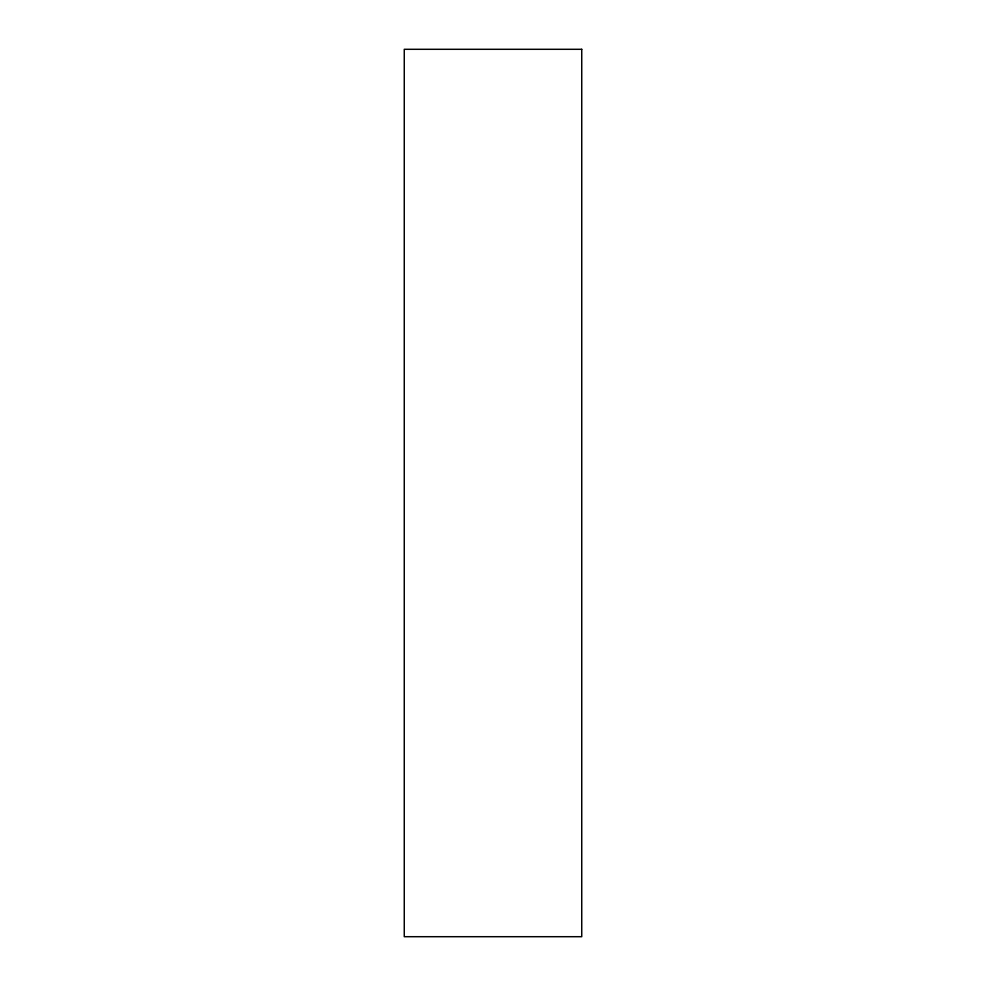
<?xml version="1.0" encoding="UTF-8"?>
<svg xmlns="http://www.w3.org/2000/svg" width="986" height="986" viewBox="0 0 986 986"><rect width="100%" height="100%" fill="white"/><g stroke="black" fill="none" stroke-linecap="round" stroke-linejoin="round"><path stroke-width="1.48" d="M581.74 49.3L404.26 49.3L404.26 936.7L581.74 936.7L581.74 49.3"/></g></svg>
